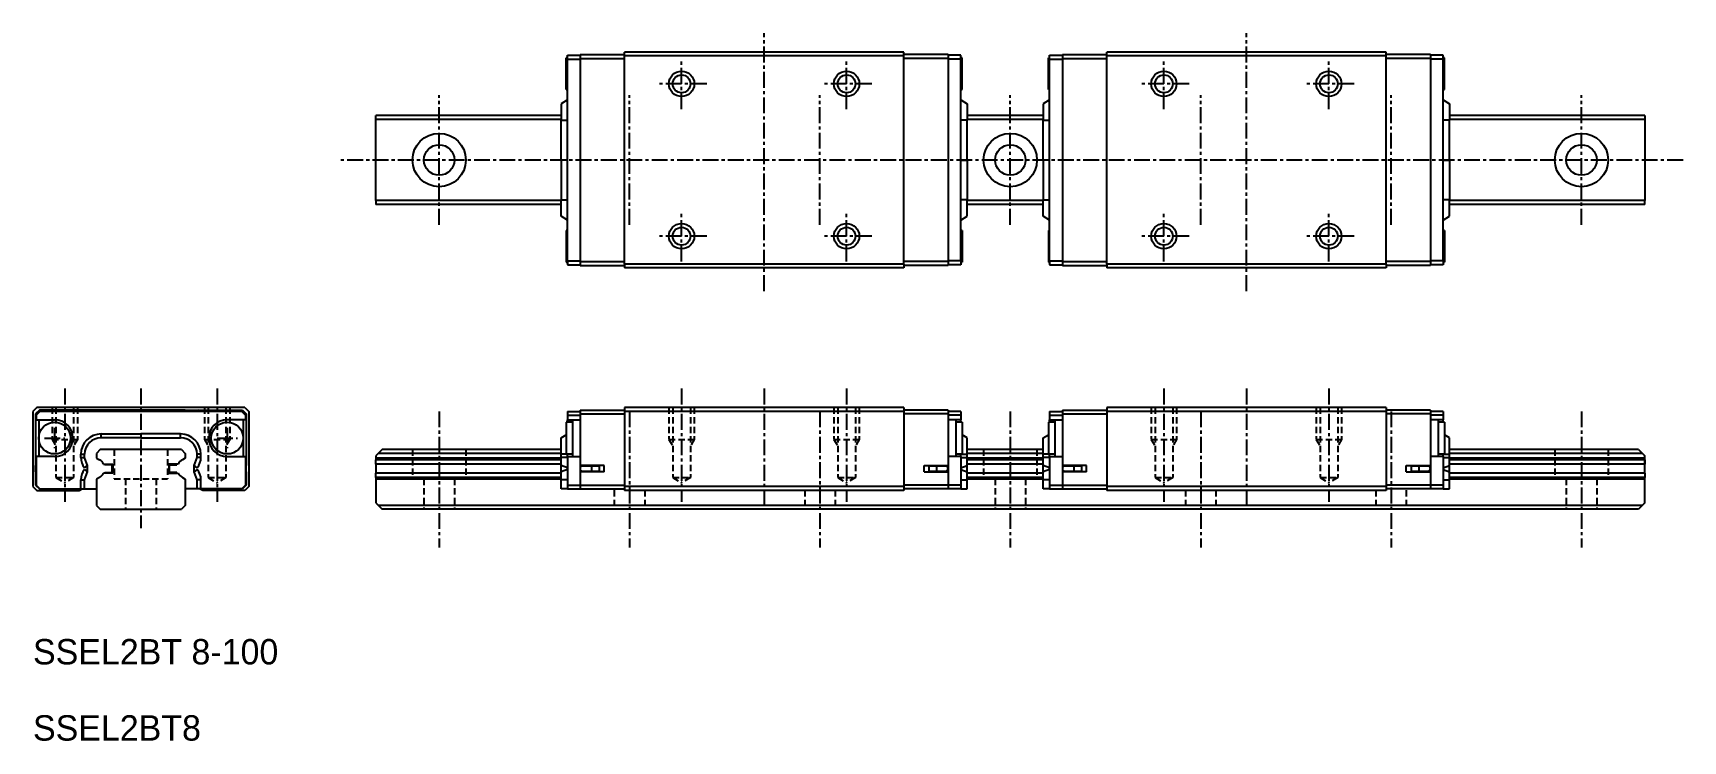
# Model space of a CAD drawing. Extents: x 0 to 130, y 0 to 56.
import ezdxf

# ---------------------------------------------------------------- set-up
doc = ezdxf.new("R2010")
doc.units = 0
doc.linetypes.add('CENTER', pattern=[2, 1.25, -0.25, 0.25, -0.25])
doc.linetypes.add('DASHED', pattern=[0.75, 0.5, -0.25])
doc.layers.get('0').update_dxf_attribs({"linetype": 'CONTINUOUS'})
doc.layers.add('CENTER', color=1, linetype='CENTER')

msp = doc.modelspace()

# ---------------------------------------------------------------- linework, layer by layer
at = {"color": 7, "linetype": 'CONTINUOUS'}
for p, q in [((42.1, 53.77), (42, 53.77)), ((42, 51.27), (42, 53.77)), ((42.1, 53.67), (42.1, 53.97)), ((42.1, 53.97), (43.1, 53.97)), ((42.1, 37.77), (42.1, 53.67)), ((42.1, 53.67), (43.1, 53.67)), ((43.1, 54.02), (43.1, 37.42)), ((43.1, 54.02), (46.6, 54.02)), ((43.1, 54.02), (46.6, 54.02)), ((43.1, 53.72), (46.6, 53.72)), ((43.1, 53.72), (46.6, 53.72)), ((68.6, 54.22), (46.6, 54.22)), ((46.6, 53.92), (46.6, 54.22)), ((68.6, 53.92), (46.6, 53.92)), ((46.6, 37.52), (46.6, 53.92)), ((68.6, 53.92), (68.6, 54.22)), ((72.1, 54.02), (68.6, 54.02)), ((68.6, 37.52), (68.6, 53.92)), ((72.1, 53.72), (68.6, 53.72)), ((72.1, 54.02), (72.1, 37.42)), ((73.1, 53.97), (72.1, 53.97)), ((73.1, 53.67), (72.1, 53.67)), ((73.1, 53.67), (73.1, 53.97)), ((73.2, 53.77), (73.1, 53.77)), ((73.1, 37.77), (73.1, 53.67)), ((73.2, 51.27), (73.2, 53.77)), ((80.1, 53.77), (80, 53.77)), ((80, 51.27), (80, 53.77)), ((80.1, 53.97), (81.1, 53.97)), ((80.1, 53.67), (80.1, 53.97)), ((80.1, 37.77), (80.1, 53.67)), ((80.1, 53.67), (81.1, 53.67)), ((81.1, 54.02), (84.6, 54.02)), ((81.1, 54.02), (84.6, 54.02)), ((81.1, 54.02), (81.1, 37.42)), ((81.1, 53.72), (84.6, 53.72)), ((81.1, 53.72), (84.6, 53.72)), ((106.6, 54.22), (84.6, 54.22)), ((84.6, 53.92), (84.6, 54.22)), ((84.6, 37.52), (84.6, 53.92)), ((106.6, 53.92), (84.6, 53.92)), ((106.6, 53.92), (106.6, 54.22)), ((110.1, 54.02), (106.6, 54.02)), ((106.6, 37.52), (106.6, 53.92)), ((110.1, 53.72), (106.6, 53.72)), ((110.1, 54.02), (110.1, 37.42)), ((111.1, 53.97), (110.1, 53.97)), ((111.1, 53.67), (110.1, 53.67)), ((111.1, 53.67), (111.1, 53.97)), ((111.2, 53.77), (111.1, 53.77)), ((111.1, 37.77), (111.1, 53.67)), ((111.2, 51.27), (111.2, 53.77)), ((42, 51.27), (42.1, 51.27)), ((73.1, 51.27), (73.2, 51.27)), ((80, 51.27), (80.1, 51.27)), ((111.1, 51.27), (111.2, 51.27)), ((42.1, 50.45), (41.6, 50.15)), ((41.6, 50.15), (41.6, 48.85)), ((73.1, 50.45), (73.6, 50.15)), ((73.6, 50.15), (73.6, 48.85)), ((80.1, 50.45), (79.6, 50.15)), ((79.6, 50.15), (79.6, 48.85)), ((111.1, 50.45), (111.6, 50.15)), ((111.6, 50.15), (111.6, 48.85)), ((41.6, 49.22), (27, 49.22)), ((27, 48.92), (27, 49.22)), ((27, 42.52), (27, 48.92)), ((41.6, 48.92), (27, 48.92)), ((41.6, 45.72), (41.6, 48.85)), ((41.6, 48.85), (42.1, 48.85)), ((73.6, 48.85), (73.1, 48.85)), ((79.6, 49.22), (73.6, 49.22)), ((79.6, 48.92), (73.6, 48.92)), ((73.6, 45.72), (73.6, 48.85)), ((79.6, 45.72), (79.6, 48.85)), ((79.6, 48.85), (80.1, 48.85)), ((111.6, 48.85), (111.1, 48.85)), ((127, 49.22), (111.6, 49.22)), ((127, 48.92), (111.6, 48.92)), ((111.6, 45.72), (111.6, 48.85)), ((127, 49.22), (127, 48.92)), ((127, 48.92), (127, 42.52)), ((41.6, 45.72), (41.6, 42.59)), ((42.1, 45.72), (41.6, 45.72)), ((73.1, 45.72), (73.6, 45.72)), ((73.6, 45.72), (73.6, 42.59)), ((80.1, 45.72), (79.6, 45.72)), ((79.6, 45.72), (79.6, 42.59)), ((111.1, 45.72), (111.6, 45.72)), ((111.6, 45.72), (111.6, 42.59)), ((41.6, 42.52), (27, 42.52)), ((27, 42.52), (27, 42.22)), ((41.6, 42.22), (27, 42.22)), ((41.6, 41.29), (41.6, 42.59)), ((41.6, 42.59), (42.1, 42.59)), ((73.6, 42.59), (73.1, 42.59)), ((73.6, 41.29), (73.6, 42.59)), ((79.6, 42.52), (73.6, 42.52)), ((79.6, 42.22), (73.6, 42.22)), ((79.6, 41.29), (79.6, 42.59)), ((79.6, 42.59), (80.1, 42.59)), ((111.6, 42.59), (111.1, 42.59)), ((111.6, 41.29), (111.6, 42.59)), ((127, 42.52), (111.6, 42.52)), ((127, 42.22), (111.6, 42.22)), ((127, 42.22), (127, 42.52)), ((42.1, 40.99), (41.6, 41.29)), ((73.1, 40.99), (73.6, 41.29)), ((80.1, 40.99), (79.6, 41.29)), ((111.1, 40.99), (111.6, 41.29)), ((42.1, 40.17), (42, 40.17)), ((42.1, 40.17), (42, 40.17)), ((42, 40.17), (42, 37.67)), ((42, 40.17), (42, 37.67)), ((73.2, 40.17), (73.1, 40.17)), ((73.2, 40.17), (73.2, 37.67)), ((80.1, 40.17), (80, 40.17)), ((80.1, 40.17), (80, 40.17)), ((80, 40.17), (80, 37.67)), ((80, 40.17), (80, 37.67)), ((111.2, 40.17), (111.1, 40.17)), ((111.2, 40.17), (111.2, 37.67)), ((42.1, 37.77), (42.1, 37.47)), ((42.1, 37.77), (43.1, 37.77)), ((43.1, 37.72), (46.6, 37.72)), ((43.1, 37.72), (46.6, 37.72)), ((72.1, 37.72), (68.6, 37.72)), ((73.1, 37.77), (72.1, 37.77)), ((73.1, 37.77), (73.1, 37.47)), ((80.1, 37.77), (80.1, 37.47)), ((80.1, 37.77), (81.1, 37.77)), ((81.1, 37.72), (84.6, 37.72)), ((81.1, 37.72), (84.6, 37.72)), ((110.1, 37.72), (106.6, 37.72)), ((111.1, 37.77), (110.1, 37.77)), ((111.1, 37.77), (111.1, 37.47)), ((42, 37.67), (42.1, 37.67)), ((42, 37.67), (42.1, 37.67)), ((42.1, 37.47), (43.1, 37.47)), ((43.1, 37.42), (46.6, 37.42)), ((43.1, 37.42), (46.6, 37.42)), ((68.6, 37.52), (46.6, 37.52)), ((46.6, 37.52), (46.6, 37.22)), ((68.6, 37.22), (46.6, 37.22)), ((68.6, 37.52), (68.6, 37.22)), ((72.1, 37.42), (68.6, 37.42)), ((73.1, 37.47), (72.1, 37.47)), ((73.1, 37.67), (73.2, 37.67)), ((80, 37.67), (80.1, 37.67)), ((80, 37.67), (80.1, 37.67)), ((80.1, 37.47), (81.1, 37.47)), ((81.1, 37.42), (84.6, 37.42)), ((81.1, 37.42), (84.6, 37.42)), ((106.6, 37.52), (84.6, 37.52)), ((84.6, 37.52), (84.6, 37.22)), ((106.6, 37.22), (84.6, 37.22)), ((106.6, 37.52), (106.6, 37.22)), ((110.1, 37.42), (106.6, 37.42)), ((111.1, 37.47), (110.1, 37.47)), ((111.1, 37.67), (111.2, 37.67)), ((0.3, 26.22), (0, 25.92)), ((0.5, 26.02), (0.2, 25.72)), ((0.5, 26.02), (0.2, 25.72)), ((16.7, 26.22), (0.3, 26.22)), ((3.980385, 26.02), (0.5, 26.02)), ((3.980385, 26.02), (0.5, 26.02)), ((5.019615, 26.02), (3.980385, 26.02)), ((5.019615, 26.02), (3.980385, 26.02)), ((11.980385, 26.02), (5.019615, 26.02)), ((5.019615, 26.02), (11.980385, 26.02)), ((11.980385, 26.02), (13.019615, 26.02)), ((11.980385, 26.02), (13.019615, 26.02)), ((13.019615, 26.02), (16.5, 26.02)), ((13.019615, 26.02), (16.5, 26.02)), ((16.5, 26.02), (16.8, 25.72)), ((16.5, 26.02), (16.8, 25.72)), ((16.7, 26.22), (17, 25.92)), ((43.1, 26.02), (46.6, 26.02)), ((43.1, 26.02), (46.6, 26.02)), ((43.1, 26.02), (43.1, 25.72)), ((43.1, 26.02), (43.1, 25.72)), ((68.6, 26.22), (46.6, 26.22)), ((46.6, 26.22), (46.6, 25.92)), ((68.6, 26.22), (68.6, 25.92)), ((72.1, 26.02), (68.6, 26.02)), ((72.1, 26.02), (72.1, 25.72)), ((81.1, 26.02), (84.6, 26.02)), ((81.1, 26.02), (84.6, 26.02)), ((81.1, 26.02), (81.1, 25.72)), ((81.1, 26.02), (81.1, 25.72)), ((106.6, 26.22), (84.6, 26.22)), ((84.6, 26.22), (84.6, 25.92)), ((106.6, 26.22), (106.6, 25.92)), ((110.1, 26.02), (106.6, 26.02)), ((110.1, 26.02), (110.1, 25.72)), ((0, 25.92), (0, 20)), ((0.2, 25.72), (0.2, 21.67)), ((0.2, 25.72), (0.2, 21.67)), ((0.55, 25.92), (0.25, 25.62)), ((0.25, 25.62), (0.25, 25.27)), ((0.25, 25.27), (1.7, 25.27)), ((0.45, 25.27), (0.45, 23.82)), ((16.45, 25.92), (0.55, 25.92)), ((16.75, 25.27), (15.3, 25.27)), ((16.45, 25.92), (16.75, 25.62)), ((16.55, 25.27), (16.55, 23.82)), ((16.75, 25.62), (16.75, 25.27)), ((16.8, 25.72), (16.8, 21.67)), ((16.8, 25.72), (16.8, 21.67)), ((17, 25.92), (17, 20)), ((42, 25.07), (42, 22.57)), ((42, 25.07), (42, 22.57)), ((42.5, 25.07), (42, 25.07)), ((42.5, 25.07), (42, 25.07)), ((42.1, 25.92), (43.1, 25.92)), ((42.1, 25.92), (42.1, 25.62)), ((42.1, 25.62), (42.1, 25.27)), ((42.1, 25.62), (43.1, 25.62)), ((42.1, 25.07), (42.1, 25.27)), ((42.1, 25.27), (43.1, 25.27)), ((42.5, 25.27), (42.5, 23.82)), ((43.1, 25.72), (46.6, 25.72)), ((43.1, 25.72), (46.6, 25.72)), ((43.1, 25.72), (43.1, 21.67)), ((43.1, 25.72), (43.1, 21.67)), ((68.6, 25.92), (46.6, 25.92)), ((46.6, 25.92), (46.6, 20)), ((68.6, 25.92), (68.6, 20)), ((72.1, 25.72), (68.6, 25.72)), ((73.1, 25.92), (72.1, 25.92)), ((72.1, 25.72), (72.1, 21.67)), ((73.1, 25.62), (72.1, 25.62)), ((73.1, 25.27), (72.1, 25.27)), ((72.7, 25.27), (72.7, 23.82)), ((73.2, 25.07), (72.7, 25.07)), ((73.1, 25.92), (73.1, 25.62)), ((73.1, 25.62), (73.1, 25.27)), ((73.1, 25.07), (73.1, 25.27)), ((73.2, 25.07), (73.2, 22.57)), ((80.5, 25.07), (80, 25.07)), ((80.5, 25.07), (80, 25.07)), ((80, 25.07), (80, 22.57)), ((80, 25.07), (80, 22.57)), ((80.1, 25.92), (81.1, 25.92)), ((80.1, 25.92), (80.1, 25.62)), ((80.1, 25.62), (80.1, 25.27)), ((80.1, 25.62), (81.1, 25.62)), ((80.1, 25.27), (81.1, 25.27)), ((80.1, 25.07), (80.1, 25.27)), ((80.5, 25.27), (80.5, 23.82)), ((81.1, 25.72), (84.6, 25.72)), ((81.1, 25.72), (84.6, 25.72)), ((81.1, 25.72), (81.1, 21.67)), ((81.1, 25.72), (81.1, 21.67)), ((106.6, 25.92), (84.6, 25.92)), ((84.6, 25.92), (84.6, 20)), ((106.6, 25.92), (106.6, 20)), ((110.1, 25.72), (106.6, 25.72)), ((111.1, 25.92), (110.1, 25.92)), ((110.1, 25.72), (110.1, 21.67)), ((111.1, 25.62), (110.1, 25.62)), ((111.1, 25.27), (110.1, 25.27)), ((110.7, 25.27), (110.7, 23.82)), ((111.2, 25.07), (110.7, 25.07)), ((111.1, 25.92), (111.1, 25.62)), ((111.1, 25.62), (111.1, 25.27)), ((111.1, 25.07), (111.1, 25.27)), ((111.2, 25.07), (111.2, 22.57)), ((0.45, 23.82), (0.45, 22.37)), ((5.37, 24.15), (8.5, 24.15)), ((5.37, 23.85), (5.37, 24.15)), ((8.5, 23.85), (5.37, 23.85)), ((11.63, 24.15), (8.5, 24.15)), ((8.5, 24.15), (8.5, 23.85)), ((8.5, 23.85), (11.63, 23.85)), ((11.63, 23.85), (11.63, 24.15)), ((16.55, 23.82), (16.55, 22.37)), ((41.6, 23.85), (42, 24.09)), ((41.6, 22.55), (41.6, 23.85)), ((42.5, 23.82), (42.5, 22.37)), ((72.7, 23.82), (72.7, 22.37)), ((73.6, 23.85), (73.2, 24.09)), ((73.6, 22.55), (73.6, 23.85)), ((79.6, 23.85), (80, 24.09)), ((79.6, 22.55), (79.6, 23.85)), ((80.5, 23.82), (80.5, 22.37)), ((110.7, 23.82), (110.7, 22.37)), ((111.6, 23.85), (111.2, 24.09)), ((111.6, 22.55), (111.6, 23.85)), ((0.25, 22.37), (0.25, 20.12)), ((1.7, 22.37), (0.25, 22.37)), ((3.77, 22.55), (4.07, 22.55)), ((3.77, 22.294266), (3.77, 22.55)), ((3.77, 22.294266), (4.07, 22.294266)), ((4.07, 22.294266), (4.07, 22.55)), ((4.288956, 21.66979), (4.07, 22.294266)), ((5.3, 22.92), (5, 22.62)), ((5, 22.62), (5, 22.253851)), ((5, 22.253851), (5.2305, 22.120772)), ((11.7, 22.92), (5.3, 22.92)), ((11.7, 22.92), (12, 22.62)), ((12, 22.253851), (11.7695, 22.120772)), ((12, 22.62), (12, 22.253851)), ((12.711044, 21.66979), (12.93, 22.294266)), ((13.23, 22.55), (12.93, 22.55)), ((12.93, 22.294266), (12.93, 22.55)), ((13.23, 22.294266), (12.93, 22.294266)), ((13.23, 22.294266), (13.23, 22.55)), ((15.3, 22.37), (16.75, 22.37)), ((16.75, 22.37), (16.75, 20.12)), ((27.5, 22.92), (27, 22.42)), ((27, 22.42), (27, 22.253851)), ((41.6, 22.253851), (27, 22.253851)), ((27, 22.253851), (27, 22.120772)), ((41.6, 22.120772), (27, 22.120772)), ((27, 21.77), (27, 22.120772)), ((41.6, 22.62), (27.2, 22.62)), ((41.6, 22.92), (27.5, 22.92)), ((42.1, 22.55), (41.6, 22.55)), ((41.6, 22.294266), (41.6, 22.55)), ((41.6, 21.66979), (41.6, 22.294266)), ((42.1, 22.294266), (41.6, 22.294266)), ((42, 22.57), (42.5, 22.57)), ((42, 22.57), (42.5, 22.57)), ((42.1, 22.37), (42.1, 22.57)), ((42.1, 22.37), (42.1, 20.12)), ((42.1, 22.37), (43.1, 22.37)), ((73.1, 22.37), (72.1, 22.37)), ((72.7, 22.57), (73.2, 22.57)), ((73.1, 22.37), (73.1, 22.57)), ((73.1, 22.55), (73.2, 22.55)), ((73.1, 22.37), (73.1, 20.12)), ((73.1, 22.294266), (73.6, 22.294266)), ((73.2, 22.55), (73.6, 22.55)), ((79.6, 22.92), (73.6, 22.92)), ((79.6, 22.62), (73.6, 22.62)), ((73.6, 22.294266), (73.6, 22.55)), ((73.6, 21.66979), (73.6, 22.294266)), ((79.6, 22.253851), (73.6, 22.253851)), ((79.6, 22.120772), (73.6, 22.120772)), ((80.1, 22.55), (79.6, 22.55)), ((79.6, 22.294266), (79.6, 22.55)), ((80.1, 22.294266), (79.6, 22.294266)), ((79.6, 21.66979), (79.6, 22.294266)), ((80, 22.57), (80.5, 22.57)), ((80, 22.57), (80.5, 22.57)), ((80.1, 22.37), (80.1, 22.57)), ((80.1, 22.37), (80.1, 20.12)), ((80.1, 22.37), (81.1, 22.37)), ((111.1, 22.37), (110.1, 22.37)), ((110.7, 22.57), (111.2, 22.57)), ((111.1, 22.37), (111.1, 22.57)), ((111.1, 22.55), (111.2, 22.55)), ((111.1, 22.37), (111.1, 20.12)), ((111.1, 22.294266), (111.6, 22.294266)), ((111.2, 22.55), (111.6, 22.55)), ((126.5, 22.92), (111.6, 22.92)), ((126.8, 22.62), (111.6, 22.62)), ((111.6, 22.294266), (111.6, 22.55)), ((111.6, 21.66979), (111.6, 22.294266)), ((127, 22.253851), (111.6, 22.253851)), ((127, 22.120772), (111.6, 22.120772)), ((126.5, 22.92), (127, 22.42)), ((127, 21.07), (127, 22.42)), ((127, 22.120772), (127, 22.253851)), ((127, 22.120772), (127, 21.77)), ((0.2, 21.17), (0.2, 21.67)), ((0.2, 21.17), (0.2, 21.67)), ((0.2, 21.67), (0.25, 21.67)), ((0.2, 21.67), (0.25, 21.67)), ((0.2, 21.17), (0.25, 21.17)), ((0.2, 21.17), (0.25, 21.17)), ((0.2, 21.17), (0.2, 20.12)), ((0.2, 21.17), (0.2, 20.12)), ((4.054642, 21.482448), (4.288956, 21.66979)), ((4.054642, 21.357552), (4.288956, 21.17021)), ((4.07, 20.545734), (4.288956, 21.17021)), ((4.288956, 21.17021), (4.288956, 21.66979)), ((5.567581, 21.77), (6.3, 21.77)), ((6.3, 21.07), (5.567581, 21.07)), ((6.25, 21.72), (5.667964, 21.72)), ((5.667964, 21.12), (6.25, 21.12)), ((6.25, 21.12), (6.25, 21.72)), ((6.3, 21.77), (6.3, 21.07)), ((11.432419, 21.77), (10.7, 21.77)), ((10.7, 21.77), (10.7, 21.07)), ((10.7, 21.07), (11.432419, 21.07)), ((10.75, 21.72), (11.332036, 21.72)), ((10.75, 21.12), (10.75, 21.72)), ((11.332036, 21.12), (10.75, 21.12)), ((12.711044, 21.17021), (12.711044, 21.66979)), ((12.945358, 21.482448), (12.711044, 21.66979)), ((12.945358, 21.357552), (12.711044, 21.17021)), ((12.93, 20.545734), (12.711044, 21.17021)), ((16.8, 21.67), (16.75, 21.67)), ((16.8, 21.67), (16.75, 21.67)), ((16.8, 21.17), (16.75, 21.17)), ((16.8, 21.17), (16.75, 21.17)), ((16.8, 21.17), (16.8, 21.67)), ((16.8, 21.17), (16.8, 21.67)), ((16.8, 21.17), (16.8, 20.12)), ((16.8, 21.17), (16.8, 20.12)), ((41.6, 21.77), (27, 21.77)), ((27, 21.77), (27, 21.07)), ((41.6, 21.07), (27, 21.07)), ((27, 20.719228), (27, 21.07)), ((41.6, 21.17021), (41.6, 21.66979)), ((42.1, 21.482448), (41.6, 21.66979)), ((42.1, 21.357552), (41.6, 21.17021)), ((41.6, 20.545734), (41.6, 21.17021)), ((43.1, 21.67), (43.1, 21.17)), ((45, 21.67), (43.1, 21.67)), ((45, 21.67), (43.1, 21.67)), ((45, 21.17), (43.1, 21.17)), ((45, 21.17), (43.1, 21.17)), ((43.1, 21.17), (43.1, 20.12)), ((43.1, 21.17), (43.1, 20.12)), ((44, 21.62), (43.3, 21.62)), ((43.3, 21.22), (44, 21.22)), ((43.6, 21.62), (43.6, 21.67)), ((43.6, 21.62), (43.6, 21.67)), ((43.6, 21.17), (43.6, 21.22)), ((43.6, 21.17), (43.6, 21.22)), ((43.92899, 21.62), (43.92899, 21.67)), ((43.92899, 21.62), (43.92899, 21.67)), ((43.92899, 21.17), (43.92899, 21.22)), ((43.92899, 21.17), (43.92899, 21.22)), ((44, 21.62), (44, 21.22)), ((44.6, 21.62), (44, 21.62)), ((44, 21.22), (44.6, 21.22)), ((44.6, 21.62), (44.6, 21.22)), ((45, 21.17), (45, 21.67)), ((45, 21.17), (45, 21.67)), ((70.2, 21.17), (70.2, 21.67)), ((70.2, 21.67), (72.1, 21.67)), ((70.2, 21.17), (72.1, 21.17)), ((71.2, 21.62), (70.6, 21.62)), ((70.6, 21.22), (70.6, 21.62)), ((70.6, 21.22), (71.2, 21.22)), ((71.2, 21.22), (71.2, 21.62)), ((71.9, 21.62), (71.2, 21.62)), ((71.2, 21.22), (71.9, 21.22)), ((71.27101, 21.62), (71.27101, 21.67)), ((71.27101, 21.17), (71.27101, 21.22)), ((71.6, 21.62), (71.6, 21.67)), ((71.6, 21.17), (71.6, 21.22)), ((72.1, 21.67), (72.1, 21.17)), ((72.1, 21.17), (72.1, 20.12)), ((73.1, 21.482448), (73.6, 21.66979)), ((73.1, 21.357552), (73.6, 21.17021)), ((79.6, 21.77), (73.6, 21.77)), ((73.6, 21.17021), (73.6, 21.66979)), ((73.6, 20.545734), (73.6, 21.17021)), ((79.6, 21.07), (73.6, 21.07)), ((79.6, 21.17021), (79.6, 21.66979)), ((80.1, 21.482448), (79.6, 21.66979)), ((80.1, 21.357552), (79.6, 21.17021)), ((79.6, 20.545734), (79.6, 21.17021)), ((81.1, 21.67), (81.1, 21.17)), ((83, 21.67), (81.1, 21.67)), ((83, 21.67), (81.1, 21.67)), ((83, 21.17), (81.1, 21.17)), ((83, 21.17), (81.1, 21.17)), ((81.1, 21.17), (81.1, 20.12)), ((81.1, 21.17), (81.1, 20.12)), ((82, 21.62), (81.3, 21.62)), ((81.3, 21.22), (82, 21.22)), ((81.6, 21.62), (81.6, 21.67)), ((81.6, 21.62), (81.6, 21.67)), ((81.6, 21.17), (81.6, 21.22)), ((81.6, 21.17), (81.6, 21.22)), ((81.92899, 21.62), (81.92899, 21.67)), ((81.92899, 21.62), (81.92899, 21.67)), ((81.92899, 21.17), (81.92899, 21.22)), ((81.92899, 21.17), (81.92899, 21.22)), ((82.6, 21.62), (82, 21.62)), ((82, 21.62), (82, 21.22)), ((82, 21.22), (82.6, 21.22)), ((82.6, 21.62), (82.6, 21.22)), ((83, 21.17), (83, 21.67)), ((83, 21.17), (83, 21.67)), ((108.2, 21.17), (108.2, 21.67)), ((108.2, 21.67), (110.1, 21.67)), ((108.2, 21.17), (110.1, 21.17)), ((108.6, 21.22), (108.6, 21.62)), ((109.2, 21.62), (108.6, 21.62)), ((108.6, 21.22), (109.2, 21.22)), ((109.9, 21.62), (109.2, 21.62)), ((109.2, 21.22), (109.2, 21.62)), ((109.2, 21.22), (109.9, 21.22)), ((109.27101, 21.62), (109.27101, 21.67)), ((109.27101, 21.17), (109.27101, 21.22)), ((109.6, 21.62), (109.6, 21.67)), ((109.6, 21.17), (109.6, 21.22)), ((110.1, 21.67), (110.1, 21.17)), ((110.1, 21.17), (110.1, 20.12)), ((111.1, 21.482448), (111.6, 21.66979)), ((111.1, 21.357552), (111.6, 21.17021)), ((127, 21.77), (111.6, 21.77)), ((111.6, 21.17021), (111.6, 21.66979)), ((111.6, 20.545734), (111.6, 21.17021)), ((127, 21.07), (111.6, 21.07)), ((127, 21.07), (127, 20.719228)), ((0, 20), (0.3, 19.7)), ((0.2, 20.12), (0.5, 19.82)), ((0.2, 20.12), (0.5, 19.82)), ((0.25, 20.12), (0.55, 19.82)), ((0.3, 19.7), (3.627747, 19.7)), ((0.5, 19.82), (0.55, 19.82)), ((0.5, 19.82), (0.55, 19.82)), ((0.55, 19.82), (3.77, 19.82)), ((3.627747, 19.7), (3.885087, 19.82)), ((3.77, 19.82), (3.77, 20.545734)), ((3.77, 20.545734), (4.07, 20.545734)), ((3.77, 19.82), (4.07, 19.82)), ((4.07, 19.82), (4.07, 20.545734)), ((4.07, 19.82), (5, 19.82)), ((5.2305, 20.719228), (5, 20.586149)), ((5, 20.586149), (5, 18.52)), ((11.7695, 20.719228), (12, 20.586149)), ((12, 20.586149), (12, 18.52)), ((12.93, 19.82), (12, 19.82)), ((12.93, 19.82), (12.93, 20.545734)), ((13.23, 20.545734), (12.93, 20.545734)), ((13.23, 19.82), (12.93, 19.82)), ((13.372253, 19.7), (13.114913, 19.82)), ((13.23, 19.82), (13.23, 20.545734)), ((16.45, 19.82), (13.23, 19.82)), ((16.7, 19.7), (13.372253, 19.7)), ((16.75, 20.12), (16.45, 19.82)), ((16.5, 19.82), (16.45, 19.82)), ((16.5, 19.82), (16.45, 19.82)), ((16.8, 20.12), (16.5, 19.82)), ((16.8, 20.12), (16.5, 19.82)), ((17, 20), (16.7, 19.7)), ((41.6, 20.719228), (27, 20.719228)), ((27, 20.719228), (27, 20.586149)), ((41.6, 20.586149), (27, 20.586149)), ((27, 20.586149), (27, 18.72)), ((42.1, 20.545734), (41.6, 20.545734)), ((41.6, 19.82), (41.6, 20.545734)), ((42.1, 19.82), (41.6, 19.82)), ((42.1, 20.12), (43.1, 20.12)), ((42.1, 20.12), (42.1, 19.82)), ((42.1, 19.82), (43.1, 19.82)), ((43.1, 20.12), (46.6, 20.12)), ((43.1, 20.12), (46.6, 20.12)), ((43.1, 20.12), (43.1, 19.82)), ((43.1, 20.12), (43.1, 19.82)), ((43.1, 19.82), (46.6, 19.82)), ((43.1, 19.82), (46.6, 19.82)), ((68.6, 20), (46.6, 20)), ((46.6, 20), (46.6, 19.7)), ((68.6, 19.7), (46.6, 19.7)), ((72.1, 20.12), (68.6, 20.12)), ((68.6, 20), (68.6, 19.7)), ((72.1, 19.82), (68.6, 19.82)), ((73.1, 20.12), (72.1, 20.12)), ((72.1, 20.12), (72.1, 19.82)), ((73.1, 19.82), (72.1, 19.82)), ((73.1, 20.545734), (73.6, 20.545734)), ((73.1, 20.12), (73.1, 19.82)), ((73.1, 19.82), (73.6, 19.82)), ((79.6, 20.719228), (73.6, 20.719228)), ((79.6, 20.586149), (73.6, 20.586149)), ((73.6, 19.82), (73.6, 20.545734)), ((80.1, 20.545734), (79.6, 20.545734)), ((79.6, 19.82), (79.6, 20.545734)), ((80.1, 19.82), (79.6, 19.82)), ((80.1, 20.12), (81.1, 20.12)), ((80.1, 20.12), (80.1, 19.82)), ((80.1, 19.82), (81.1, 19.82)), ((81.1, 20.12), (84.6, 20.12)), ((81.1, 20.12), (84.6, 20.12)), ((81.1, 20.12), (81.1, 19.82)), ((81.1, 20.12), (81.1, 19.82)), ((81.1, 19.82), (84.6, 19.82)), ((81.1, 19.82), (84.6, 19.82)), ((106.6, 20), (84.6, 20)), ((84.6, 20), (84.6, 19.7)), ((106.6, 19.7), (84.6, 19.7)), ((110.1, 20.12), (106.6, 20.12)), ((106.6, 20), (106.6, 19.7)), ((110.1, 19.82), (106.6, 19.82)), ((110.1, 20.12), (110.1, 19.82)), ((111.1, 20.12), (110.1, 20.12)), ((111.1, 19.82), (110.1, 19.82)), ((111.1, 20.545734), (111.6, 20.545734)), ((111.1, 20.12), (111.1, 19.82)), ((111.1, 19.82), (111.6, 19.82)), ((127, 20.719228), (111.6, 20.719228)), ((127, 20.586149), (111.6, 20.586149)), ((111.6, 19.82), (111.6, 20.545734)), ((127, 20.586149), (127, 20.719228)), ((127, 18.72), (127, 20.586149)), ((5, 18.52), (5.3, 18.22)), ((5.3, 18.22), (11.7, 18.22)), ((12, 18.52), (11.7, 18.22)), ((27, 18.72), (27.5, 18.22)), ((126.8, 18.52), (27.2, 18.52)), ((126.5, 18.22), (27.5, 18.22)), ((127, 18.72), (126.5, 18.22))]:
    msp.add_line(p, q, dxfattribs=at)
at = {"color": 3, "linetype": 'DASHED'}
for p, q in [((1.5, 26.22), (1.5, 23.72)), ((1.8, 26.22), (1.8, 20.72)), ((3.2, 26.22), (3.2, 20.72)), ((3.5, 26.22), (3.5, 23.72)), ((13.5, 26.22), (13.5, 23.72)), ((13.8, 26.22), (13.8, 20.72)), ((15.2, 26.22), (15.2, 20.72)), ((15.5, 26.22), (15.5, 23.72)), ((50.1, 26.22), (50.1, 23.72)), ((50.4, 26.22), (50.4, 20.72)), ((51.8, 26.22), (51.8, 20.72)), ((52.1, 26.22), (52.1, 23.72)), ((63.1, 26.22), (63.1, 23.72)), ((63.4, 26.22), (63.4, 20.72)), ((64.8, 26.22), (64.8, 20.72)), ((65.1, 26.22), (65.1, 23.72)), ((88.1, 26.22), (88.1, 23.72)), ((88.4, 26.22), (88.4, 20.72)), ((89.8, 26.22), (89.8, 20.72)), ((90.1, 26.22), (90.1, 23.72)), ((101.1, 26.22), (101.1, 23.72)), ((101.4, 26.22), (101.4, 20.72)), ((102.8, 26.22), (102.8, 20.72)), ((103.1, 26.22), (103.1, 23.72)), ((1.5, 23.72), (3.5, 23.72)), ((1.5, 23.72), (1.8, 23.200385)), ((3.5, 23.72), (3.2, 23.200385)), ((13.5, 23.72), (15.5, 23.72)), ((13.5, 23.72), (13.8, 23.200385)), ((15.5, 23.72), (15.2, 23.200385)), ((50.1, 23.72), (52.1, 23.72)), ((50.1, 23.72), (50.4, 23.200385)), ((52.1, 23.72), (51.8, 23.200385)), ((63.1, 23.72), (65.1, 23.72)), ((63.1, 23.72), (63.4, 23.200385)), ((65.1, 23.72), (64.8, 23.200385)), ((88.1, 23.72), (90.1, 23.72)), ((88.1, 23.72), (88.4, 23.200385)), ((90.1, 23.72), (89.8, 23.200385)), ((101.1, 23.72), (103.1, 23.72)), ((101.1, 23.72), (101.4, 23.200385)), ((103.1, 23.72), (102.8, 23.200385)), ((6.4, 22.92), (6.4, 20.62)), ((10.6, 22.92), (10.6, 20.62)), ((29.9, 22.92), (29.9, 20.62)), ((34.1, 22.92), (34.1, 20.62)), ((74.9, 22.92), (74.9, 20.62)), ((79.1, 22.92), (79.1, 20.62)), ((119.9, 22.92), (119.9, 20.62)), ((124.1, 22.92), (124.1, 20.62)), ((1.8, 20.72), (2.5, 20.315855)), ((1.8, 20.72), (3.2, 20.72)), ((3.2, 20.72), (2.5, 20.315855)), ((6.4, 20.62), (10.6, 20.62)), ((7.3, 20.62), (7.3, 18.22)), ((9.7, 20.62), (9.7, 18.22)), ((13.8, 20.72), (14.5, 20.315855)), ((13.8, 20.72), (15.2, 20.72)), ((15.2, 20.72), (14.5, 20.315855)), ((29.9, 20.62), (34.1, 20.62)), ((30.8, 20.62), (30.8, 18.22)), ((33.2, 20.62), (33.2, 18.22)), ((45.8, 19.72), (45.8, 18.22)), ((48.2, 19.72), (48.2, 18.22)), ((50.4, 20.72), (51.1, 20.315855)), ((50.4, 20.72), (51.8, 20.72)), ((51.8, 20.72), (51.1, 20.315855)), ((60.8, 19.72), (60.8, 18.22)), ((63.2, 19.72), (63.2, 18.22)), ((63.4, 20.72), (64.8, 20.72)), ((63.4, 20.72), (64.1, 20.315855)), ((64.8, 20.72), (64.1, 20.315855)), ((74.9, 20.62), (79.1, 20.62)), ((75.8, 20.62), (75.8, 18.22)), ((78.2, 20.62), (78.2, 18.22)), ((88.4, 20.72), (89.1, 20.315855)), ((88.4, 20.72), (89.8, 20.72)), ((89.8, 20.72), (89.1, 20.315855)), ((90.8, 19.72), (90.8, 18.22)), ((93.2, 19.72), (93.2, 18.22)), ((101.4, 20.72), (102.8, 20.72)), ((101.4, 20.72), (102.1, 20.315855)), ((102.8, 20.72), (102.1, 20.315855)), ((105.8, 19.72), (105.8, 18.22)), ((108.2, 19.72), (108.2, 18.22)), ((119.9, 20.62), (124.1, 20.62)), ((120.8, 20.62), (120.8, 18.22)), ((123.2, 20.62), (123.2, 18.22))]:
    msp.add_line(p, q, dxfattribs=at)
at = {"color": 3, "linetype": 'CONTINUOUS'}
for centre in [(51.1, 51.72), (64.1, 51.72), (89.1, 51.72), (102.1, 51.72), (51.1, 39.72), (64.1, 39.72), (89.1, 39.72), (102.1, 39.72)]:
    msp.add_circle(centre, 1, dxfattribs=at)
at = {"color": 7, "linetype": 'CONTINUOUS'}
for centre, radius in [((51.1, 51.72), 0.7), ((64.1, 51.72), 0.7), ((89.1, 51.72), 0.7), ((102.1, 51.72), 0.7), ((32, 45.72), 2.1), ((32, 45.72), 1.2), ((77, 45.72), 2.1), ((77, 45.72), 1.2), ((122, 45.72), 2.1), ((122, 45.72), 1.2), ((51.1, 39.72), 0.7), ((64.1, 39.72), 0.7), ((89.1, 39.72), 0.7), ((102.1, 39.72), 0.7), ((1.7, 23.82), 1.25), ((15.3, 23.82), 1.25), ((15.3, 23.82), 1.25)]:
    msp.add_circle(centre, radius, dxfattribs=at)
for centre, radius, start, end in [((4.5, 24.72), 1.4, 111.786789, 121.002719), ((4.5, 24.72), 1.4, 111.786789, 121.002719), ((4.5, 24.72), 1.4, 58.997281, 68.213211), ((4.5, 24.72), 1.4, 58.997281, 68.213211), ((12.5, 24.72), 1.4, 111.786789, 121.002719), ((12.5, 24.72), 1.4, 111.786789, 121.002719), ((12.5, 24.72), 1.4, 58.997281, 68.213211), ((12.5, 24.72), 1.4, 58.997281, 68.213211), ((1.7, 23.82), 1.45, 270, 90), ((4.5, 24.72), 1.25, 73.739795, 106.260205), ((15.3, 23.82), 1.45, 90, 270), ((5.370023, 22.549977), 1.600023, 90.000833, 179.999167), ((5.37, 22.55), 1.3, 90, 180), ((11.629977, 22.549977), 1.600023, 0.000833, 89.999167), ((11.63, 22.55), 1.3, 0, 90), ((5.06985, 22.294213), 1.29985, 179.997683, 218.646033), ((4.793, 21.363), 0.875, 27.719468, 60), ((12.207, 21.363), 0.875, 120, 152.280532), ((11.93015, 22.294213), 1.29985, 321.353967, 0.002317), ((5.06985, 20.545787), 1.29985, 141.353967, 180.002317), ((4.793, 21.477), 0.875, 300, 332.280532), ((4.793, 21.363), 0.945, 22.196276, 25.51122), ((4.793, 21.477), 0.945, 334.48878, 337.803724), ((12.207, 21.363), 0.945, 154.48878, 157.803724), ((12.207, 21.477), 0.945, 202.196276, 205.51122), ((12.207, 21.477), 0.875, 207.719468, 240), ((11.93015, 20.545787), 1.29985, 359.997683, 38.646033), ((43.3, 21.42), 0.2, 90, 180), ((43.3, 21.42), 0.2, 180, 270), ((71.9, 21.42), 0.2, 0, 90), ((71.9, 21.42), 0.2, 270, 0), ((81.3, 21.42), 0.2, 90, 180), ((81.3, 21.42), 0.2, 180, 270), ((109.9, 21.42), 0.2, 0, 90), ((109.9, 21.42), 0.2, 270, 0)]:
    msp.add_arc(centre, radius, start, end, dxfattribs=at)
at = {"layer": 'CENTER', "color": 1, "linetype": 'CENTER'}
for p, q in [((57.6, 35.403), (57.6, 55.72)), ((95.6, 35.403), (95.6, 55.72)), ((51.1, 49.72), (51.1, 53.72)), ((64.1, 49.72), (64.1, 53.72)), ((89.1, 49.72), (89.1, 53.72)), ((102.1, 49.72), (102.1, 53.72)), ((32, 40.62), (32, 50.82)), ((47, 40.62), (47, 50.82)), ((53.1, 51.72), (49.1, 51.72)), ((62, 40.62), (62, 50.82)), ((66.1, 51.72), (62.1, 51.72)), ((77, 40.62), (77, 50.82)), ((91.1, 51.72), (87.1, 51.72)), ((92, 40.62), (92, 50.82)), ((104.1, 51.72), (100.1, 51.72)), ((107, 40.62), (107, 50.82)), ((122, 40.62), (122, 50.82)), ((130, 45.72), (24, 45.72)), ((51.1, 37.72), (51.1, 41.72)), ((64.1, 37.72), (64.1, 41.72)), ((89.1, 37.72), (89.1, 41.72)), ((102.1, 37.72), (102.1, 41.72)), ((53.1, 39.72), (49.1, 39.72)), ((66.1, 39.72), (62.1, 39.72)), ((91.1, 39.72), (87.1, 39.72)), ((104.1, 39.72), (100.1, 39.72)), ((2.5, 27.72), (2.5, 18.815855)), ((8.5, 27.72), (8.5, 16.72)), ((14.5, 27.72), (14.5, 18.815855)), ((51.1, 27.72), (51.1, 18.815855)), ((57.6, 27.72), (57.6, 18.22)), ((64.1, 27.72), (64.1, 18.815855)), ((89.1, 27.72), (89.1, 18.815855)), ((95.6, 27.72), (95.6, 18.22)), ((102.1, 27.72), (102.1, 18.815855)), ((32, 25.92), (32, 15.22)), ((47, 25.92), (47, 15.22)), ((62, 25.92), (62, 15.22)), ((77, 25.92), (77, 15.22)), ((92, 25.92), (92, 15.22)), ((107, 25.92), (107, 15.22)), ((122, 25.92), (122, 15.22)), ((0.9, 23.82), (2.5, 23.82)), ((1.7, 24.62), (1.7, 23.02)), ((14.5, 23.82), (16.1, 23.82)), ((15.3, 24.62), (15.3, 23.02))]:
    msp.add_line(p, q, dxfattribs=at)

# ---------------------------------------------------------------- texts
at = {"color": 7, "linetype": 'CONTINUOUS'}
for s, p in [('SSEL2BT 8-100', (0, 6)), ('SSEL2BT8', (0, 0))]:
    msp.add_text(s, height=2, dxfattribs=at).set_placement(p)

doc.saveas('drawing.dxf')
